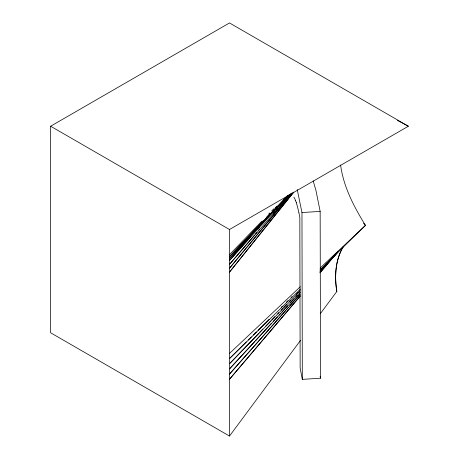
<?xml version="1.0" encoding="UTF-8"?>
<svg xmlns="http://www.w3.org/2000/svg" width="459" height="459" viewBox="0 0 459 459"><rect width="100%" height="100%" fill="white"/><g stroke="black" fill="none" stroke-linecap="round" stroke-linejoin="round"><path stroke-width="0.69" d="M342.913 247.217C335.265 260.523 334.433 276.605 336.826 291.465L320.216 313.841M343.343 246.54C335.299 259.937 334.427 276.358 336.826 291.465M50.622 126.225L229.5 229.5L408.378 126.225L229.5 22.95L50.622 126.225L50.622 332.775L229.5 436.05L300.628 340.234M288.694 198.288L229.5 272.101L293.714 192.304M289.589 197.169L293.628 192.137M291.017 193.709L229.5 268.228L292.154 192.941M299.985 296.336L229.5 379.249L300.553 295.688M319.923 272.881L338.008 251.607M320.055 272.749L337.704 251.991M254.556 235.014L229.5 264.355L290.409 193.962M255.485 233.924L256.879 232.294M258.733 230.12L259.662 229.035M273.122 213.274L274.975 211.1M275.905 210.015L277.293 208.386M285.372 310.766L229.5 374.085L300.312 294.104M286.318 309.687L288.212 307.541M289.635 305.935L299.578 294.667M319.94 271.59L327.514 263.001M328.46 261.928L330.354 259.783M332.247 257.637L333.194 256.564M334.617 254.957L336.04 253.345M320.273 271.562L335.954 253.85M336.906 252.771L337.858 251.698M248.038 239.604L229.5 260.483L288.677 195.075M248.99 238.537L250.889 236.396M257.545 228.903L259.45 226.763M268.75 215.73L229.5 258.543L288.327 195.104M273.116 210.974L275.05 208.856M283.289 199.872L284.746 198.288M254.693 341.513L229.5 368.921L300.375 292.314M255.663 340.458L271.171 323.589M273.111 321.484L277.471 316.739M278.923 315.155L280.862 313.049M281.832 311.994L287.644 305.671M290.553 302.51L293.944 298.82M295.883 296.709L297.334 295.131M325.437 264.556L326.894 262.978M320.279 270.799L337.273 252.433M263.288 220.653L229.5 256.61L287.231 195.97M266.231 217.526L269.657 213.883M275.044 208.151L277.001 206.062M258.813 333.263L229.5 363.757L300.306 290.759M259.805 332.23L262.783 329.126M265.767 326.028L270.735 320.858M271.728 319.825L274.706 316.721M277.689 313.617L278.682 312.585M281.166 310.003L282.658 308.454M283.651 307.415L286.628 304.317M289.612 301.213L290.604 300.18M296.072 294.494L298.551 291.913M229.5 254.67L261.802 221.198M268.762 213.986L269.754 212.959M271.745 210.899L273.73 208.839M320.256 270.202L338.203 251.693M246.271 341.961L229.5 358.594L300.542 288.975M248.308 339.941L251.354 336.917M253.391 334.904L256.438 331.88M257.964 330.365L269.146 319.28M281.344 307.18L282.36 306.176M286.427 302.142L287.954 300.628M291 297.604L292.016 296.594M319.963 269.944L365.45 225.369C353.998 206.831 343.481 186.87 340.595 164.988M229.5 353.43L300.341 286.703M320.13 268.056L365.45 225.369L363.568 223.252M297.225 189.492L301.965 212.546L320.158 211.404L320.52 378.227L302.32 379.369L300.146 368.026L299.825 217.273L298.941 212.924M397.442 120.465L408.378 126.225M313.17 180.892L315.924 190.319L320.158 211.404M295.487 200.342L296.325 202.735M320.135 376.225L320.52 378.227M302.32 379.369L301.965 212.546M229.5 229.5L229.5 436.05M293.863 197.181A125.514 11.022 86.4 0 1 295.487 200.428M296.267 202.643A125.514 11.022 86.4 0 1 298.884 212.792"/></g></svg>
